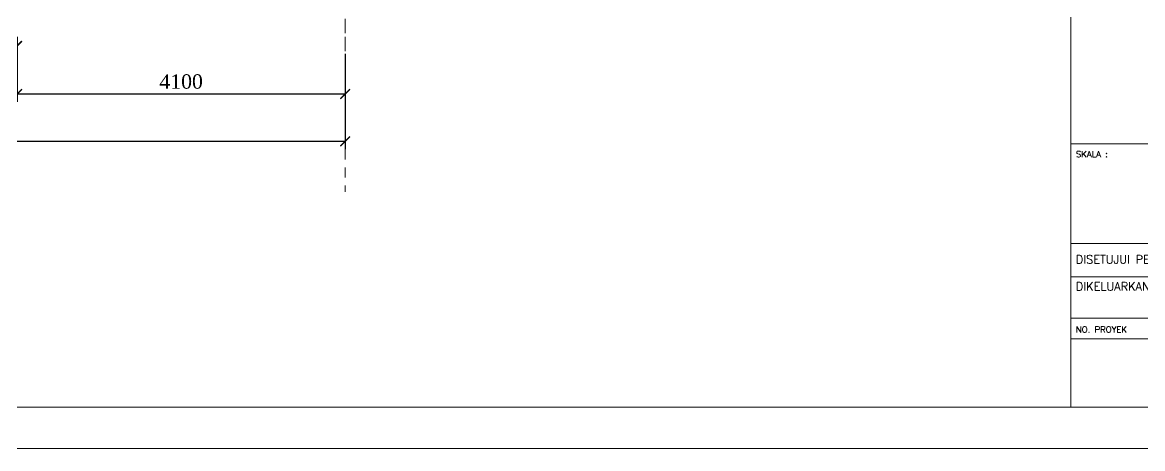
# Model space of a CAD drawing. Header units: millimetres. Extents: x -9564 to 494436, y -140371 to 4257.
# Drawn here: x -5.72 to 8.28, y 101.31 to 106.63 of the extents above; entities that cross this region are included whole.
import ezdxf
from ezdxf.enums import TextEntityAlignment as Align

# ---------------------------------------------------------------- set-up
doc = ezdxf.new("R2010")
doc.units = ezdxf.units.MM
doc.header["$MEASUREMENT"] = 0
doc.linetypes.add('DASHED2', pattern=[0.375, 0.25, -0.125])
doc.linetypes.add('HIDDEN2', pattern=[0.1875, 0.125, -0.0625])
doc.layers.get('DEFPOINTS').update_dxf_attribs({"lineweight": 18})
for name, color, linetype, lineweight in [('AS', 8, 'HIDDEN2', 5), ('DIM', 1, 'Continuous', 5), ('LEGEND', 1, 'DASHED2', 50), ('XR-KOP A3_MOZART$0$A-TXTKOP', 3, 'Continuous', 5), ('XR-KOP A3_MOZART$0$KOP-A1$0$A-GRSKOP', 1, 'Continuous', 5), ('XR-KOP A3_MOZART$0$KOP-A1$0$A-TXTKOP', 3, 'Continuous', 5)]:
    doc.layers.add(name, color=color, linetype=linetype, lineweight=lineweight)
doc.styles.add('HAND', font='ROMAND.SHX', dxfattribs={"width": 0.8, "height": 250})
doc.styles.add('style2', font='times.ttf', dxfattribs={"height": 0.18})
doc.styles.add('XR-KOP A3_MOZART$0$KOP-A1$0$ROMANS', font='romans.shx', dxfattribs={"height": 200})
doc.styles.add('XR-KOP A3_MOZART$0$ROMAND', font='romand.shx', dxfattribs={"height": 2, "bigfont": 'bigfont.shx'})
doc.dimstyles.new('ISO-25', dxfattribs={"dimtxt": 0.18, "dimasz": 0.12, "dimexe": 0.1, "dimexo": 0.1, "dimgap": 0.0625, "dimtad": 1, "dimtoh": 1, "dimdec": 0, "dimlfac": 1000, "dimtxsty": 'style2', "dimblk": 'ARCHTICK', "dimcen": 0.15, "dimclrd": 1, "dimclre": 1, "dimclrt": 4, "dimadec": 0, "dimazin": 0, "dimtfac": 1, "dimtdec": 0, "dimtmove": 0, "dimatfit": 3, "dimldrblk": 'OBLIQUE', "dimfxl": 1, "dimarcsym": 0})

# ---------------------------------------------------------------- blocks, each defined once
blk = doc.blocks.new('hsdh')
at = {"layer": 'XR-KOP A3_MOZART$0$KOP-A1$0$A-GRSKOP', "linetype": 'Continuous', "lineweight": 5}
for p, q in [((140385, 56660), (140385, 82138)), ((140385, 59597), (145017, 59597)), ((140385, 58485), (145017, 58485)), ((140385, 58115), (145017, 58115)), ((140385, 57651), (145017, 57651)), ((140385, 57420), (145017, 57420))]:
    blk.add_line(p, q, dxfattribs=at)
at = {"layer": 'XR-KOP A3_MOZART$0$KOP-A1$0$A-GRSKOP', "color": 0, "linetype": 'Continuous', "lineweight": 5}
blk.add_lwpolyline([(145480, 82601), (107945, 82601), (107945, 56197), (145480, 56197)], close=True, dxfattribs=at)
at = {"layer": 'XR-KOP A3_MOZART$0$KOP-A1$0$A-GRSKOP', "color": 5, "linetype": 'Continuous', "lineweight": 5}
blk.add_lwpolyline([(145017, 82138), (108409, 82138), (108409, 56660), (145017, 56660)], close=True, dxfattribs=at)
at = {"layer": 'XR-KOP A3_MOZART$0$KOP-A1$0$A-TXTKOP', "lineweight": 5, "style": 'XR-KOP A3_MOZART$0$KOP-A1$0$ROMANS'}
for s, height, p in [('SKALA :', 69.5, (140443, 59449)), ('DISETUJUI PEMB. TUGAS', 92.65, (140443, 58262)), ('DIKELUARKAN UNTUK :', 92.65, (140443, 57961)), ('NO. PROYEK', 69.5, (140443, 57491))]:
    blk.add_text(s, height=height, dxfattribs=at).set_placement(p)
blk = doc.blocks.new('_ArchTick')
at = {"color": 0, "linetype": 'ByBlock', "const_width": 0.15}
blk.add_lwpolyline([(-0.5, -0.5), (0.5, 0.5)], dxfattribs=at)
blk = doc.blocks.new('*D670')
at = {"layer": 'DEFPOINTS', "color": 0, "transparency": 16777216}
for p in [(213.419, 148.779), (217.369, 148.779), (217.369, 148.565)]:
    blk.add_point(p, dxfattribs=at)
at = {"layer": 'DIM', "color": 1, "lineweight": -2, "transparency": 16777216}
for p, q in [((213.419, 148.679), (213.419, 148.465)), ((213.419, 148.565), (217.369, 148.565)), ((217.369, 148.679), (217.369, 148.465))]:
    blk.add_line(p, q, dxfattribs=at)
at = {"layer": 'DIM', "color": 1, "lineweight": -2, "transparency": 16777216, "xscale": 0.12, "yscale": 0.12, "zscale": 0.12, "rotation": 180}
blk.add_blockref('_ArchTick', (213.419, 148.565), dxfattribs=at)
at = {"layer": 'DIM', "color": 1, "lineweight": -2, "transparency": 16777216, "xscale": 0.12, "yscale": 0.12, "zscale": 0.12}
blk.add_blockref('_ArchTick', (217.369, 148.565), dxfattribs=at)
at = {"layer": 'DIM', "color": 4, "transparency": 16777216, "insert": (215.394, 148.719), "char_height": 0.18, "attachment_point": 5, "style": 'style2'}
blk.add_mtext('3950', dxfattribs=at)
blk = doc.blocks.new('_Oblique')
at = {"color": 0, "linetype": 'ByBlock', "lineweight": -2}
blk.add_line((-0.5, -0.5), (0.5, 0.5), dxfattribs=at)
blk = doc.blocks.new('*D671')
at = {"layer": 'DEFPOINTS', "color": 0, "transparency": 16777216}
for p in [(217.369, 148.565), (221.469, 148.565), (221.469, 147.965)]:
    blk.add_point(p, dxfattribs=at)
at = {"layer": 'DIM', "color": 1, "lineweight": -2, "transparency": 16777216}
for p, q in [((217.369, 148.465), (217.369, 147.865)), ((221.469, 148.465), (221.469, 147.865)), ((217.369, 147.965), (221.469, 147.965))]:
    blk.add_line(p, q, dxfattribs=at)
at = {"layer": 'DIM', "color": 1, "lineweight": -2, "transparency": 16777216, "xscale": 0.12, "yscale": 0.12, "zscale": 0.12, "rotation": 180}
blk.add_blockref('_ArchTick', (217.369, 147.965), dxfattribs=at)
at = {"layer": 'DIM', "color": 1, "lineweight": -2, "transparency": 16777216, "xscale": 0.12, "yscale": 0.12, "zscale": 0.12}
blk.add_blockref('_ArchTick', (221.469, 147.965), dxfattribs=at)
at = {"layer": 'DIM', "color": 4, "transparency": 16777216, "insert": (219.419, 148.119), "char_height": 0.18, "attachment_point": 5, "style": 'style2'}
blk.add_mtext('4100', dxfattribs=at)
blk = doc.blocks.new('*D672')
at = {"layer": 'DEFPOINTS', "color": 0, "transparency": 16777216}
for p in [(203.824, 147.965), (221.469, 147.965), (221.469, 147.374)]:
    blk.add_point(p, dxfattribs=at)
at = {"layer": 'DIM', "color": 1, "lineweight": -2, "transparency": 16777216}
for p, q in [((203.824, 147.865), (203.824, 147.274)), ((221.469, 147.865), (221.469, 147.274)), ((203.824, 147.374), (221.469, 147.374))]:
    blk.add_line(p, q, dxfattribs=at)
at = {"layer": 'DIM', "color": 1, "lineweight": -2, "transparency": 16777216, "xscale": 0.12, "yscale": 0.12, "zscale": 0.12, "rotation": 180}
blk.add_blockref('_ArchTick', (203.824, 147.374), dxfattribs=at)
at = {"layer": 'DIM', "color": 1, "lineweight": -2, "transparency": 16777216, "xscale": 0.12, "yscale": 0.12, "zscale": 0.12}
blk.add_blockref('_ArchTick', (221.469, 147.374), dxfattribs=at)
at = {"layer": 'DIM', "color": 4, "transparency": 16777216, "insert": (212.646, 147.528), "char_height": 0.18, "attachment_point": 5, "style": 'style2'}
blk.add_mtext('17645', dxfattribs=at)
blk = doc.blocks.new('*D676')
at = {"layer": 'DEFPOINTS', "color": 0, "transparency": 16777216}
for p in [(211.819, 148.315), (217.369, 148.315), (217.369, 147.965)]:
    blk.add_point(p, dxfattribs=at)
at = {"layer": 'DIM', "color": 1, "lineweight": -2, "transparency": 16777216}
for p, q in [((211.819, 148.215), (211.819, 147.865)), ((217.369, 148.215), (217.369, 147.865)), ((211.819, 147.965), (217.369, 147.965))]:
    blk.add_line(p, q, dxfattribs=at)
at = {"layer": 'DIM', "color": 1, "lineweight": -2, "transparency": 16777216, "xscale": 0.12, "yscale": 0.12, "zscale": 0.12, "rotation": 180}
blk.add_blockref('_ArchTick', (211.819, 147.965), dxfattribs=at)
at = {"layer": 'DIM', "color": 1, "lineweight": -2, "transparency": 16777216, "xscale": 0.12, "yscale": 0.12, "zscale": 0.12}
blk.add_blockref('_ArchTick', (217.369, 147.965), dxfattribs=at)
at = {"layer": 'DIM', "color": 4, "transparency": 16777216, "insert": (214.594, 148.119), "char_height": 0.18, "attachment_point": 5, "style": 'style2'}
blk.add_mtext('5550', dxfattribs=at)
blk = doc.blocks.new('eshes')
at = {"layer": 'DIM'}
for base, p1, p2, picture, middle in [((217.3687, 148.5652), (213.4187, 148.7788), (217.3687, 148.7788), '*D670', (215.3937, 148.7195)), ((221.4687, 147.9652), (217.3687, 148.5652), (221.4687, 148.5652), '*D671', (219.4187, 148.1192)), ((217.3687, 147.9652), (211.8187, 148.3152), (217.3687, 148.3152), '*D676', (214.5937, 148.1192)), ((221.4687, 147.3739), (203.8237, 147.9652), (221.4687, 147.9652), '*D672', (212.6462, 147.5282))]:
    dim = blk.add_linear_dim(base=base, p1=p1, p2=p2, dimstyle='ISO-25', dxfattribs=at)
    dim.commit()
    dim.dimension.update_dxf_attribs({"geometry": picture, "text_midpoint": middle})
blk = doc.blocks.new('A$C2a879c63')
at = {"layer": 'AS'}
for p, q in [((27.2308, 26.0697), (27.2308, 4.6489)), ((27.2308, 25.3373), (27.2308, 3.2071))]:
    blk.add_line(p, q, dxfattribs=at)
blk.add_blockref('eshes', (-194.2379, -143.5351))
at = {"layer": 'LEGEND', "xscale": 0.00111896417510141, "yscale": 0.00111896417510141, "zscale": 0.00111896417510141}
blk.add_blockref('hsdh', (-120.787, -62.8819), dxfattribs=at)
at = {"color": 4, "style": 'HAND'}
for tag, height, rotation, p in [('DRY.WASHER', 0.054, 0, (11.9366, 24.9122)), ('PATIO', 0.135, 0, (20.9666, 21.5696)), ('GENSET', 0.135, 0, (18.2157, 17.1045)), ('PLANTERBOX', 0.135, 90, (22.169, 13.2959)), ('PLANTERBOX', 0.135, 0, (18.5224, 11.5633)), ('PATIO', 0.135, 0, (400.0395, 10.821)), ('CARPORT', 0.135, 0, (12.157, 9.7744)), ('CARPORT', 0.135, 0, (20.6202, 9.7744))]:
    blk.add_attdef(tag, text='', height=height, rotation=rotation, dxfattribs=at).set_placement(p, align=Align.MIDDLE)
at = {"layer": 'XR-KOP A3_MOZART$0$A-TXTKOP', "style": 'XR-KOP A3_MOZART$0$ROMAND'}
for tag, p in [('1:200', (37.0468, 3.1879)), ('1:100', (79.0468, 3.1879)), ('1:100', (121.0468, 3.1879)), ('1:100', (163.0468, 3.1879)), ('1:100', (205.0468, 3.1879)), ('1:100', (247.0468, 3.1879)), ('1:100', (289.0468, 3.1879)), ('1:100', (331.0468, 3.1879)), ('1:100', (373.0468, 3.1879)), ('1:100', (415.0468, 3.1879)), ('1:100', (457.0468, 3.1879)), ('1:100', (499.0468, 3.1879))]:
    blk.add_attdef(tag, text='', height=0.1296, dxfattribs=at).set_placement(p, align=Align.MIDDLE)

msp = doc.modelspace()

# ---------------------------------------------------------------- block references
msp.add_blockref('A$C2a879c63', (-28.9148, 101.3058))

doc.saveas('drawing.dxf')
